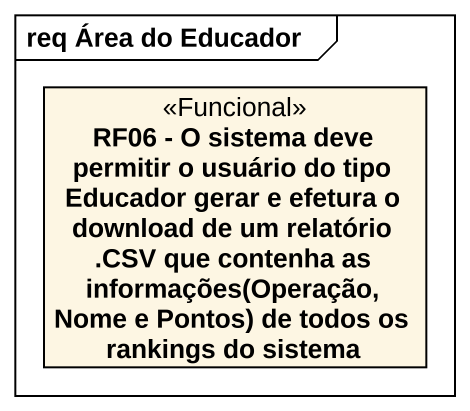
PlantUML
@startuml
mainframe req Área do Educador
hide circle
hide empty members
class "RF06 - O sistema deve permitir o usuário do tipo Educador gerar e efetura o download de um relatório .CSV que contenha as informações(Operação, Nome e Pontos) de todos os rankings do sistema" as RF06_O_sistema_deve <<Funcional>>
@enduml
